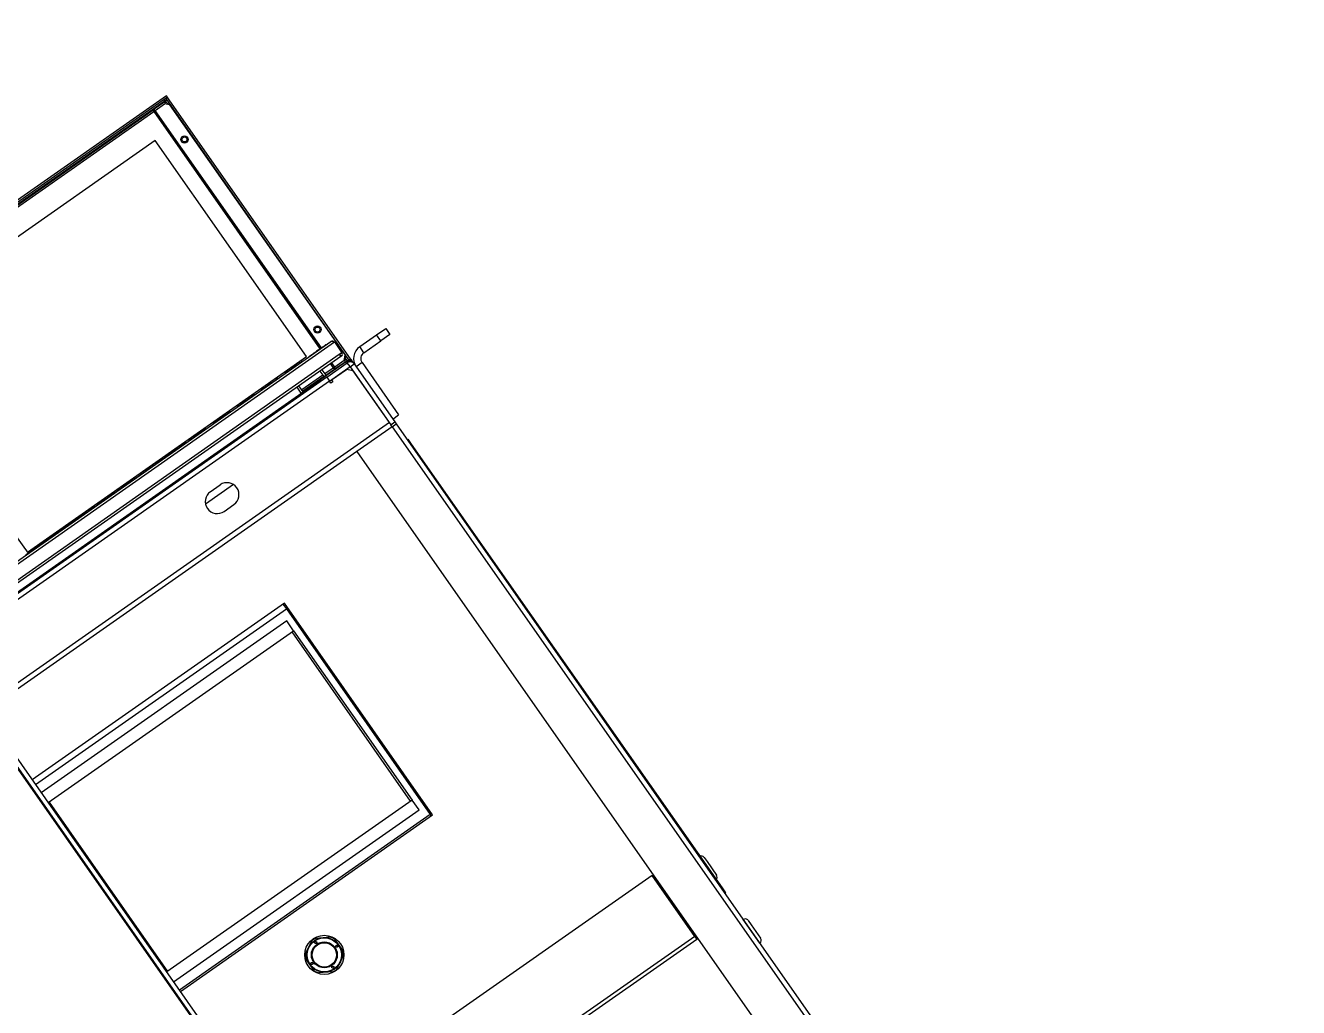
# Model space of a CAD drawing. Header units: millimetres. Extents: x 152904052 to 153933663, y 538271515 to 539240469.
# Drawn here: x 153459346 to 153460405, y 538574948 to 538575765 of the extents above; entities that cross this region are included whole.
import ezdxf

# ---------------------------------------------------------------- set-up
doc = ezdxf.new("R2010")
doc.units = ezdxf.units.MM
doc.layers.add('POWR', color=5, linetype='Continuous')

msp = doc.modelspace()

# ---------------------------------------------------------------- linework, layer by layer
at = {"layer": 'POWR', "color": 7}
for p, q in [((153459462.8, 538575706.5), (153458561.8, 538575075.5)), ((153459463.7, 538575705.2), (153458562.7, 538575074.2)), ((153459461.9, 538575702.2), (153458566.1, 538575074.9)), ((153459460.6, 538575700.8), (153459452.7, 538575695.2)), ((153459453.4, 538575694.2), (153459461.3, 538575699.7)), ((153459464.8, 538575700), (153459460.6, 538575700.8)), ((153459460.8, 538575703.1), (153459463.8, 538575705.1)), ((153459465.5, 538575699), (153459461.3, 538575699.7)), ((153459463.2, 538575700.3), (153459461.9, 538575702.2)), ((153459462.5, 538575704.2), (153459463.8, 538575705.1)), ((153459614.7, 538575486.9), (153459462.5, 538575704.2)), ((153459463.7, 538575705.2), (153459462.8, 538575706.5)), ((153459463.7, 538575705.2), (153459463.8, 538575705.1)), ((153459616, 538575487.8), (153459463.8, 538575705.1)), ((153459463.8, 538575705.1), (153459463.8, 538575705.1)), ((153459465.5, 538575699), (153459464.8, 538575700)), ((153458576.1, 538575081.4), (153459452.6, 538575695.2)), ((153458577.9, 538575081.1), (153459452.3, 538575693.3)), ((153459452.3, 538575693.3), (153459453.3, 538575694.2)), ((153459453.3, 538575694.1), (153459452.3, 538575693.3)), ((153459453.3, 538575694.1), (153459452.3, 538575693.4)), ((153459452.3, 538575693.3), (153459590.5, 538575495.9)), ((153459452.6, 538575695.2), (153459452.7, 538575695.2)), ((153459453.3, 538575694.2), (153459452.6, 538575695.2)), ((153459453.4, 538575694.2), (153459453.3, 538575694.1)), ((153459453.3, 538575694.1), (153459591.6, 538575496.6)), ((153459591.7, 538575496.7), (153459453.4, 538575694.2)), ((153459465.5, 538575699), (153459611.5, 538575490.6)), ((153459453.6, 538575669.3), (153458600.1, 538575071.6)), ((153459579.4, 538575489.5), (153459453.6, 538575669.3)), ((153459637.6, 538575507.6), (153459645.3, 538575512.9)), ((153459645.3, 538575512.9), (153459648.7, 538575508)), ((153458706.4, 538574874.2), (153459602.6, 538575501.7)), ((153458707, 538574877.1), (153459599.7, 538575502.2)), ((153459595.6, 538575499.5), (153459595.7, 538575499.4)), ((153459602.6, 538575501.7), (153459608.8, 538575492.7)), ((153459623.6, 538575497.8), (153459637.6, 538575507.6)), ((153459627.1, 538575492.8), (153459641.1, 538575502.6)), ((153459641.1, 538575502.6), (153459637.6, 538575507.6)), ((153459648.7, 538575508), (153459641.1, 538575502.6)), ((153459606.6, 538575491.2), (153458714.9, 538574866.8)), ((153459607.8, 538575489.5), (153458716.1, 538574865.1)), ((153459347.3, 538575327), (153459579.4, 538575489.5)), ((153459588.5, 538575494.5), (153459588.5, 538575494.4)), ((153459590.7, 538575496), (153459590.8, 538575496)), ((153459608.8, 538575492.7), (153459606.6, 538575491.2)), ((153459606.6, 538575491.2), (153459607.8, 538575489.5)), ((153459606.7, 538575491.2), (153459607.8, 538575489.6)), ((153459608.3, 538575489.9), (153459607.2, 538575491.6)), ((153459608.3, 538575489.9), (153459607.8, 538575489.6)), ((153459607.8, 538575489.6), (153459607.8, 538575489.5)), ((153459610.7, 538575486.4), (153459611.5, 538575490.6)), ((153459612.2, 538575489.5), (153459611.5, 538575490.6)), ((153459611.5, 538575485.3), (153459612.2, 538575489.5)), ((153459613.4, 538575485.9), (153459611.9, 538575488)), ((153459627.1, 538575492.8), (153459623.6, 538575497.8)), ((153459566.3, 538575478.9), (153459566.4, 538575478.9)), ((153459568.6, 538575480.5), (153459568.6, 538575480.4)), ((153459572.7, 538575483.4), (153459572.7, 538575483.3)), ((153459590.5, 538575477.5), (153459593.7, 538575473)), ((153459611.9, 538575484.9), (153459591.4, 538575470.6)), ((153459592.2, 538575478.6), (153459595.3, 538575474.1)), ((153459601.6, 538575480), (153459594.6, 538575475.1)), ((153459595.4, 538575474.1), (153459608.9, 538575483.5)), ((153459596.2, 538575472.4), (153459613.3, 538575484.4)), ((153459598.5, 538575469.2), (153459615.6, 538575481.2)), ((153459599.2, 538575483.5), (153459601.6, 538575480)), ((153459600.2, 538575484.3), (153459602.7, 538575480.8)), ((153459600.2, 538575470.2), (153459612.5, 538575478.8)), ((153459602.8, 538575480.8), (153459600.3, 538575484.3)), ((153459601.6, 538575480), (153459602.7, 538575480.8)), ((153459602.7, 538575480.7), (153459601.6, 538575480)), ((153459602.7, 538575480.8), (153459601.7, 538575480.1)), ((153459602.7, 538575480.8), (153459602.8, 538575480.8)), ((153459602.7, 538575480.7), (153459603.4, 538575479.7)), ((153459610.7, 538575486.4), (153459602.8, 538575480.8)), ((153459608.9, 538575483.5), (153459611.5, 538575485.3)), ((153459608.9, 538575483.5), (153459609.2, 538575483)), ((153459611.9, 538575484.9), (153459616, 538575487.8)), ((153459612.6, 538575483.9), (153459611.9, 538575484.9)), ((153459618.1, 538575477.8), (153459612.5, 538575478.8)), ((153459616.7, 538575486.8), (153459613.3, 538575484.4)), ((153459615.6, 538575481.2), (153459613.3, 538575484.4)), ((153459614.1, 538575484.9), (153459614, 538575484.9)), ((153459615.4, 538575485.8), (153459614.1, 538575484.9)), ((153459615.1, 538575485.4), (153459614.5, 538575485)), ((153459615.1, 538575485.4), (153459615.5, 538575485.7)), ((153459615.2, 538575485.2), (153459615.1, 538575485.4)), ((153459615.5, 538575485.7), (153459615.4, 538575485.9)), ((153459615.7, 538575481.1), (153459619, 538575483.4)), ((153459615.7, 538575481.1), (153459649.5, 538575432.9)), ((153459616, 538575487.8), (153459616.7, 538575486.8)), ((153459618, 538575484.9), (153459616.7, 538575486.8)), ((153459617.6, 538575484.7), (153459618, 538575484.9)), ((153459618, 538575484.9), (153459619, 538575483.4)), ((153459648.3, 538575434.6), (153459618.1, 538575477.8)), ((153459619, 538575483.4), (153459652.8, 538575435.2)), ((153459625.6, 538575484.5), (153459620.7, 538575481.1)), ((153459625.6, 538575484.5), (153459656, 538575441.1)), ((153459596.2, 538575472.4), (153457835, 538574239.3)), ((153459598.5, 538575469.1), (153457837.4, 538574235.9)), ((153458741.5, 538574875.5), (153459591.4, 538575470.6)), ((153459548.7, 538575466.6), (153459548.8, 538575466.5)), ((153459549.8, 538575467.3), (153459549.8, 538575467.3)), ((153459552.3, 538575469.1), (153459552.3, 538575469)), ((153459593, 538575474), (153459575.6, 538575461.8)), ((153459593.7, 538575472.9), (153459576.3, 538575460.7)), ((153459591.4, 538575470.6), (153459592.1, 538575469.6)), ((153459593.7, 538575473), (153459595.3, 538575474.1)), ((153459595.4, 538575474.1), (153459595.8, 538575473.6)), ((153459596.2, 538575472.4), (153459598.5, 538575469.2)), ((153459598.5, 538575469.2), (153459598.5, 538575469.1)), ((153459599.7, 538575467.4), (153459598.5, 538575469.1)), ((153459601.3, 538575468.6), (153459599.7, 538575467.4)), ((153459600.2, 538575470.2), (153459601.3, 538575468.6)), ((153459536.1, 538575457.8), (153459536.1, 538575457.7)), ((153459541.6, 538575461.6), (153459541.6, 538575461.5)), ((153459547.6, 538575465.9), (153459547.7, 538575465.8)), ((153459575, 538575459.1), (153459571.5, 538575464.1)), ((153459576.7, 538575460.2), (153459573.1, 538575465.3)), ((153459521.7, 538575447.7), (153459521.7, 538575447.6)), ((153459523.7, 538575449.1), (153459523.8, 538575449)), ((153459531.4, 538575454.5), (153459531.4, 538575454.4)), ((153459504.8, 538575435.9), (153459504.9, 538575435.8)), ((153459507.9, 538575438), (153459507.9, 538575437.9)), ((153459508.6, 538575438.6), (153459508.2, 538575438.3)), ((153459508.9, 538575438.8), (153459509, 538575438.7)), ((153459510, 538575439.5), (153459510, 538575439.4)), ((153459513, 538575441.6), (153459513.1, 538575441.5)), ((153459516.1, 538575443.8), (153459516.1, 538575443.7)), ((153459649.5, 538575432.9), (153459652.8, 538575435.2)), ((153459651.1, 538575437.6), (153459656, 538575441.1)), ((153459652.8, 538575435.2), (153459653.9, 538575433.5)), ((153459648.3, 538575434.6), (153457852.7, 538574177.3)), ((153459488.9, 538575424.7), (153459488.9, 538575424.6)), ((153459493, 538575427.6), (153459493, 538575427.5)), ((153459650.6, 538575431.2), (153459621.2, 538575410.6)), ((153459650.7, 538575431.2), (153459649.5, 538575432.9)), ((153459650.6, 538575431.2), (153459653.9, 538575433.5)), ((153459650.6, 538575431.2), (153460120.9, 538574759.5)), ((153459653.9, 538575433.5), (153460124.3, 538574761.8)), ((153459479.3, 538575418), (153459478, 538575417.1)), ((153459478, 538575417.1), (153459478, 538575417)), ((153459479.3, 538575418), (153459479.3, 538575417.9)), ((153459481.7, 538575419.7), (153459481.8, 538575419.6)), ((153459484.8, 538575421.8), (153459484.8, 538575421.8)), ((153459486.6, 538575423.1), (153459486.6, 538575423)), ((153459663.1, 538575420.5), (153459663.6, 538575420.9)), ((153459663.6, 538575420.9), (153459666.5, 538575416.8)), ((153459666.5, 538575416.8), (153459665.9, 538575416.4)), ((153459666.5, 538575416.8), (153459925, 538575047.7)), ((153459621.2, 538575410.6), (153458772, 538574816)), ((153459460.4, 538575404.8), (153459459.1, 538575403.9)), ((153459459.1, 538575403.9), (153459459.2, 538575403.8)), ((153459460.4, 538575404.8), (153459460.5, 538575404.7)), ((153459462.3, 538575406.1), (153459460.7, 538575405)), ((153459460.7, 538575405), (153459460.7, 538575404.9)), ((153459462, 538575405.9), (153459462.1, 538575405.8)), ((153459465, 538575408), (153459465.1, 538575407.9)), ((153459469.1, 538575410.9), (153459469.2, 538575410.8)), ((153459469.7, 538575411.3), (153459469.4, 538575411.1)), ((153459621.2, 538575410.6), (153460091.5, 538574738.9)), ((153459443.3, 538575392.8), (153459443.4, 538575392.7)), ((153459444.8, 538575393.9), (153459444.9, 538575393.8)), ((153459447.9, 538575396), (153459447.9, 538575395.9)), ((153459448.9, 538575396.7), (153459449, 538575396.7)), ((153459450, 538575397.5), (153459450, 538575397.4)), ((153459453, 538575399.6), (153459453.1, 538575399.5)), ((153459454.5, 538575400.7), (153459454.6, 538575400.6)), ((153459456.1, 538575401.7), (153459456.1, 538575401.7)), ((153459456.9, 538575402.3), (153459456.2, 538575401.8)), ((153459456.9, 538575402.3), (153459457, 538575402.3)), ((153459457.3, 538575402.6), (153459457.4, 538575402.5)), ((153459428.3, 538575382.3), (153459428.4, 538575382.2)), ((153459429.4, 538575383.1), (153459429.4, 538575383)), ((153459433.5, 538575385.9), (153459433.5, 538575385.8)), ((153459436.5, 538575388.1), (153459436.6, 538575388)), ((153459436.8, 538575388.3), (153459441.6, 538575391.6)), ((153459441.8, 538575391.7), (153459441.8, 538575391.7)), ((153459518.5, 538575383.2), (153459495.3, 538575366.9)), ((153459499.3, 538575377.2), (153459507.5, 538575382.9)), ((153459416.1, 538575373.8), (153459416.2, 538575373.7)), ((153459416.3, 538575373.9), (153459422.1, 538575377.9)), ((153459422.2, 538575378), (153459422.3, 538575378)), ((153459425.3, 538575380.2), (153459425.3, 538575380.1)), ((153459396.9, 538575360.3), (153459401.7, 538575363.7)), ((153459404, 538575365.3), (153459404, 538575365.2)), ((153459404.9, 538575365.9), (153459405, 538575365.8)), ((153459409, 538575368.8), (153459409.1, 538575368.7)), ((153459510.8, 538575360.8), (153459519, 538575366.5)), ((153459382.5, 538575350.2), (153459382.5, 538575350.1)), ((153459386.1, 538575352.8), (153459386.2, 538575352.7)), ((153459387.4, 538575353.6), (153459387.4, 538575353.6)), ((153459388.4, 538575354.4), (153459388.5, 538575354.3)), ((153459389.5, 538575355.1), (153459389.5, 538575355)), ((153459390.7, 538575356), (153459390.8, 538575355.9)), ((153459396.7, 538575360.2), (153459396.8, 538575360.1)), ((153459348, 538575326.1), (153459336.8, 538575341.9)), ((153459367.4, 538575339.7), (153459367.5, 538575339.6)), ((153459368.5, 538575340.4), (153459368.6, 538575340.3)), ((153459368.7, 538575340.5), (153459368.7, 538575340.5)), ((153459369.7, 538575341.3), (153459368.9, 538575340.7)), ((153459372.8, 538575343.4), (153459372.8, 538575343.3)), ((153459375.8, 538575345.5), (153459375.9, 538575345.5)), ((153459376.9, 538575346.3), (153459376.9, 538575346.2)), ((153459377, 538575346.4), (153459382.3, 538575350.1)), ((153459352.2, 538575329), (153459352.2, 538575328.9)), ((153459353.9, 538575330.2), (153459354, 538575330.1)), ((153459357.1, 538575332.5), (153459361.4, 538575335.4)), ((153459361.5, 538575335.5), (153459361.6, 538575335.5)), ((153459364.6, 538575337.7), (153459364.6, 538575337.6)), ((153459366.4, 538575338.9), (153459366.4, 538575338.9)), ((153459345.7, 538575324.5), (153459345.8, 538575324.4)), ((153459347.6, 538575325.8), (153459347.7, 538575325.7)), ((153459349.9, 538575327.4), (153459350, 538575327.3)), ((153459561, 538575284.6), (153459351.1, 538575137.7)), ((153459353.9, 538575133.7), (153459562.6, 538575279.8)), ((153459559.8, 538575283.8), (153459562.6, 538575279.8)), ((153459684.3, 538575108.5), (153459561, 538575284.6)), ((153459563.7, 538575280.6), (153459562.6, 538575279.8)), ((153459562.6, 538575279.8), (153459682.3, 538575108.8)), ((153459562.9, 538575269.8), (153459358.7, 538575126.8)), ((153459568.6, 538575261.6), (153459562.9, 538575269.8)), ((153459364.5, 538575118.6), (153459568.6, 538575261.6)), ((153459666, 538575119.8), (153459567.3, 538575260.7)), ((153459568.6, 538575261.6), (153459667.3, 538575120.7)), ((153459554.5, 538574839.4), (153459308.1, 538575191.3)), ((153459308.5, 538575191.6), (153459554.9, 538574839.7)), ((153459311.7, 538575193.9), (153459558.2, 538574842)), ((153459365.2, 538575119.1), (153459463.8, 538574978.2)), ((153459667.3, 538575120.7), (153459463.1, 538574977.8)), ((153459673, 538575112.5), (153459667.3, 538575120.7)), ((153459468.8, 538574969.6), (153459673, 538575112.5)), ((153459682.3, 538575108.8), (153459473.7, 538574962.7)), ((153459474.5, 538574961.5), (153459684.3, 538575108.5)), ((153459683.5, 538575109.6), (153459682.3, 538575108.8)), ((153459683.1, 538575107.7), (153459682.3, 538575108.8)), ((153459910.1, 538575073.1), (153459912.5, 538575069.6)), ((153459912.5, 538575069.6), (153459920.4, 538575058.3)), ((153459866.8, 538575058.1), (153459022.2, 538574466.8)), ((153459866.8, 538575058.1), (153459867.6, 538575058.7)), ((153459902.3, 538575007.4), (153459866.8, 538575058.1)), ((153459924.4, 538575047.3), (153459925, 538575047.7)), ((153459925, 538575047.7), (153459927.8, 538575043.6)), ((153459927.8, 538575043.6), (153459927.3, 538575043.2)), ((153459927.3, 538575043.2), (153459927.8, 538575043.6)), ((153459927.8, 538575043.6), (153459927.8, 538575043.6)), ((153459942.6, 538575021.4), (153459942.6, 538575021.3)), ((153459945.9, 538575016.7), (153459942.6, 538575021.4)), ((153459956.4, 538575001.7), (153459945.9, 538575016.7)), ((153459946.8, 538575020.6), (153459949.2, 538575017.1)), ((153459949.2, 538575017.1), (153459957.1, 538575005.9)), ((153459902.3, 538575007.4), (153459057.7, 538574416.1)), ((153459904, 538575004.9), (153459059.5, 538574413.5)), ((153459578.5, 538574992.8), (153459583.7, 538575003.6)), ((153459587.1, 538575006), (153459599, 538575006.9)), ((153459602.7, 538575005.2), (153459609.5, 538574995.3)), ((153459903.1, 538575008), (153459902.3, 538575007.4)), ((153459903.1, 538575007.9), (153459902.3, 538575007.3)), ((153459902.3, 538575007.4), (153459904, 538575004.9)), ((153459904.9, 538575005.4), (153459904, 538575004.9)), ((153459956.3, 538575001.7), (153459956.4, 538575001.7)), ((153459609.8, 538574991.2), (153459604.7, 538574980.4)), ((153459585.6, 538574978.9), (153459578.9, 538574988.7)), ((153459601.3, 538574978), (153459589.4, 538574977.1))]:
    msp.add_line(p, q, dxfattribs=at)
at = {"layer": 'POWR', "color": 7, "flags": 128}
msp.add_lwpolyline([(153459593.7, 538575473), (153459593.9, 538575472.7), (153459594.2, 538575472.5)], dxfattribs=at)
at = {"layer": 'POWR', "color": 7}
for centre, radius in [((153459477.8, 538575670.1), 3), ((153459477.8, 538575670.1), 2.1), ((153459588.5, 538575512), 3), ((153459588.5, 538575512), 2.1), ((153459594.2, 538574992), 16.3), ((153459594.2, 538574992), 14.5), ((153459594.2, 538574992), 14.2), ((153459594.2, 538574992), 10.8), ((153459594.2, 538574992), 10.1)]:
    msp.add_circle(centre, radius, dxfattribs=at)
for centre, radius, start, end in [((153459600.9, 538575500.4), 2.1, 35, 125), ((153459607.2, 538575491.6), 2, 305, 35), ((153459630.5, 538575487.9), 12, 125, 215), ((153459630.5, 538575487.9), 6, 125, 215), ((153459615.7, 538575481.1), 4.1, 35, 125), ((153459616.3, 538575483.7), 2.1, 35, 125), ((153459615.7, 538575481.1), 0.1, 35, 125), ((153459595.4, 538575474.2), 0.1, 215, 305), ((153459513.2, 538575374.7), 10, 305, 125), ((153459505.1, 538575369), 10, 125, 305), ((153459907.6, 538575071.3), 3, 35, 112.291), ((153459917.9, 538575056.6), 3, 317.709, 35), ((153459944.3, 538575018.9), 3, 35, 125), ((153459594.2, 538574992), 15.7, 117.0092, 132.1895), ((153459594.2, 538574992), 15.7, 57.0092, 72.1895), ((153459954.6, 538575004.2), 3, 305, 35), ((153459594.2, 538574992), 15.7, 177.0092, 192.1895), ((153459594.2, 538574992), 15.7, 357.0092, 12.1895), ((153459594.2, 538574992), 15.7, 297.0092, 312.1895), ((153459594.2, 538574992), 15.7, 237.0092, 252.1895)]:
    msp.add_arc(centre, radius, start, end, dxfattribs=at)
for points, knots in [([(153459460.8, 538575703.1), (153459460.9, 538575703), (153459461, 538575702.9), (153459461.4, 538575702.7), (153459461.7, 538575702.4), (153459461.9, 538575702.2), (153459461.9, 538575702.2)], [0, 0, 0, 0, 0.194994, 0.538536, 0.882077, 1, 1, 1, 1]), ([(153459461.9, 538575702.2), (153459462.1, 538575702.3), (153459462.5, 538575702.4), (153459463, 538575702.6), (153459463.4, 538575702.7), (153459463.5, 538575702.7), (153459463.6, 538575702.6), (153459463.6, 538575702.6)], [0, 0, 0, 0, 0.26101, 0.482061, 0.703095, 0.924129, 1, 1, 1, 1]), ([(153459595.6, 538575499.5), (153459595.6, 538575499.4), (153459595.5, 538575499.4), (153459595.1, 538575499.1), (153459594.4, 538575498.6), (153459593.5, 538575498), (153459592.4, 538575497.2), (153459591.6, 538575496.6), (153459591.1, 538575496.3), (153459591, 538575496.2)], [0, 0, 0, 0, 0.198163, 0.364733, 0.510871, 0.650835, 0.799277, 0.967754, 1, 1, 1, 1]), ([(153459585.9, 538575492.7), (153459585.4, 538575492.3), (153459584.3, 538575491.5), (153459582.9, 538575490.5), (153459581.6, 538575489.7), (153459581.4, 538575489.5), (153459581.3, 538575489.4)], [0, 0, 0, 0, 0.195271, 0.450521, 0.738591, 1, 1, 1, 1]), ([(153459588.5, 538575494.5), (153459588, 538575494.1), (153459587.1, 538575493.5), (153459586.5, 538575493), (153459586.2, 538575492.9), (153459586.2, 538575492.9), (153459586.2, 538575492.9)], [0, 0, 0, 0, 0.395312, 0.794296, 0.975528, 1, 1, 1, 1]), ([(153459590.7, 538575496), (153459590.7, 538575496), (153459590.7, 538575496), (153459590.6, 538575495.9), (153459590.4, 538575495.8), (153459590.1, 538575495.6), (153459589.7, 538575495.3), (153459589.3, 538575495.1), (153459588.9, 538575494.7), (153459588.6, 538575494.6), (153459588.5, 538575494.5)], [0, 0, 0, 0, 0.142267, 0.262446, 0.36816, 0.4692, 0.575829, 0.696408, 0.836596, 1, 1, 1, 1]), ([(153459564.2, 538575477.5), (153459564, 538575477.3), (153459563, 538575476.6), (153459562.1, 538575476), (153459561.4, 538575475.5), (153459561.5, 538575475.6), (153459561.5, 538575475.6)], [0, 0, 0, 0, 0.1409196, 0.5972503, 0.9173053, 1, 1, 1, 1]), ([(153459566, 538575478.7), (153459565.9, 538575478.7), (153459565.4, 538575478.3), (153459564.9, 538575477.9), (153459564.5, 538575477.6), (153459564.5, 538575477.7), (153459564.5, 538575477.7)], [0, 0, 0, 0, 0.125614, 0.598012, 0.928711, 1, 1, 1, 1]), ([(153459568.6, 538575480.5), (153459568.2, 538575480.3), (153459567.5, 538575479.8), (153459566.9, 538575479.3), (153459566.4, 538575479), (153459566.3, 538575479), (153459566.3, 538575478.9)], [0, 0, 0, 0, 0.2804326, 0.5725311, 0.7949866, 1, 1, 1, 1]), ([(153459570.9, 538575482.1), (153459570.8, 538575482.1), (153459570.8, 538575482.1), (153459570.7, 538575482), (153459570.5, 538575481.9), (153459570.2, 538575481.6), (153459569.7, 538575481.3), (153459569.1, 538575480.9), (153459568.8, 538575480.7), (153459568.6, 538575480.5)], [0, 0, 0, 0, 0.14279, 0.266012, 0.376154, 0.481211, 0.627493, 0.79667, 1, 1, 1, 1]), ([(153459572.7, 538575483.4), (153459572.7, 538575483.4), (153459572.6, 538575483.4), (153459572.4, 538575483.2), (153459572, 538575482.9), (153459571.6, 538575482.6), (153459571.3, 538575482.4), (153459571.1, 538575482.3)], [0, 0, 0, 0, 0.2642788, 0.4919678, 0.6953045, 0.8893466, 1, 1, 1, 1]), ([(153459575.7, 538575485.5), (153459575.7, 538575485.5), (153459575.7, 538575485.5), (153459575.2, 538575485.2), (153459574.6, 538575484.7), (153459573.8, 538575484.2), (153459573.2, 538575483.8), (153459573, 538575483.6)], [0, 0, 0, 0, 0.261269, 0.485741, 0.685909, 0.877091, 1, 1, 1, 1]), ([(153459548.7, 538575466.6), (153459548.5, 538575466.5), (153459548.2, 538575466.3), (153459547.9, 538575466), (153459547.7, 538575465.9), (153459547.7, 538575465.9), (153459547.6, 538575465.9)], [0, 0, 0, 0, 0.2778, 0.567517, 0.790602, 1, 1, 1, 1]), ([(153459549.8, 538575467.3), (153459549.7, 538575467.3), (153459549.7, 538575467.3), (153459549.7, 538575467.3), (153459549.6, 538575467.2), (153459549.4, 538575467.1), (153459549.2, 538575467), (153459549, 538575466.8), (153459548.8, 538575466.7), (153459548.7, 538575466.6)], [0, 0, 0, 0, 0.14249, 0.268012, 0.381964, 0.490735, 0.639072, 0.805077, 1, 1, 1, 1]), ([(153459552.3, 538575469.1), (153459552.3, 538575469.1), (153459552.2, 538575469.1), (153459552, 538575468.9), (153459551.7, 538575468.7), (153459551.2, 538575468.3), (153459550.6, 538575467.9), (153459550.1, 538575467.6), (153459550, 538575467.5)], [0, 0, 0, 0, 0.191942, 0.360705, 0.513772, 0.659957, 0.859685, 1, 1, 1, 1]), ([(153459555.8, 538575471.6), (153459555.8, 538575471.6), (153459555.8, 538575471.6), (153459555.3, 538575471.3), (153459554.7, 538575470.8), (153459553.7, 538575470.1), (153459553, 538575469.6), (153459552.6, 538575469.3)], [0, 0, 0, 0, 0.233353, 0.437861, 0.623014, 0.799953, 1, 1, 1, 1]), ([(153459536.1, 538575457.8), (153459536, 538575457.7), (153459536, 538575457.7), (153459535.3, 538575457.3), (153459534.4, 538575456.6), (153459533.4, 538575455.9), (153459532.4, 538575455.2), (153459531.7, 538575454.7), (153459531.4, 538575454.5)], [0, 0, 0, 0, 0.205878, 0.382776, 0.548451, 0.683566, 0.831821, 1, 1, 1, 1]), ([(153459544.8, 538575463.9), (153459544.8, 538575463.9), (153459544.1, 538575463.4), (153459543.1, 538575462.7), (153459541.8, 538575461.8), (153459541.6, 538575461.7), (153459541.6, 538575461.6)], [0, 0, 0, 0, 0.0193487, 0.3223637, 0.6710767, 1, 1, 1, 1]), ([(153459547.4, 538575465.7), (153459547.3, 538575465.6), (153459546.7, 538575465.2), (153459546, 538575464.7), (153459545.3, 538575464.2), (153459545.2, 538575464.1), (153459545.1, 538575464.1)], [0, 0, 0, 0, 0.0473708, 0.4293041, 0.7233775, 1, 1, 1, 1]), ([(153459523.4, 538575448.9), (153459523.4, 538575448.9), (153459522.8, 538575448.4), (153459522, 538575447.9), (153459521.8, 538575447.7), (153459521.7, 538575447.7)], [0, 0, 0, 0, 0.037294, 0.528122, 1, 1, 1, 1]), ([(153459526.4, 538575451), (153459525.8, 538575450.6), (153459524.8, 538575449.9), (153459523.9, 538575449.3), (153459523.8, 538575449.2), (153459523.7, 538575449.1)], [0, 0, 0, 0, 0.376407, 0.694585, 1, 1, 1, 1]), ([(153459531.4, 538575454.5), (153459530.6, 538575454), (153459529.2, 538575452.9), (153459527.8, 538575451.9), (153459526.8, 538575451.3), (153459526.7, 538575451.2), (153459526.6, 538575451.2)], [0, 0, 0, 0, 0.276587, 0.563675, 0.786644, 1, 1, 1, 1]), ([(153459504.5, 538575435.7), (153459504.1, 538575435.4), (153459503.1, 538575434.7), (153459502.1, 538575433.9), (153459501.9, 538575433.8), (153459501.8, 538575433.7)], [0, 0, 0, 0, 0.239742, 0.623865, 1, 1, 1, 1]), ([(153459507.6, 538575437.8), (153459507.4, 538575437.7), (153459506.7, 538575437.2), (153459505.8, 538575436.6), (153459505, 538575436), (153459504.9, 538575435.9), (153459504.8, 538575435.9)], [0, 0, 0, 0, 0.083821, 0.442782, 0.724634, 1, 1, 1, 1]), ([(153459508.9, 538575438.8), (153459508.8, 538575438.6), (153459508.4, 538575438.4), (153459508.1, 538575438.2), (153459507.9, 538575438), (153459507.9, 538575438), (153459507.9, 538575438)], [0, 0, 0, 0, 0.274541, 0.558919, 0.782286, 1, 1, 1, 1]), ([(153459510, 538575439.5), (153459510, 538575439.5), (153459510, 538575439.5), (153459509.8, 538575439.4), (153459509.6, 538575439.2), (153459509.3, 538575439), (153459509, 538575438.8), (153459508.9, 538575438.8)], [0, 0, 0, 0, 0.205056, 0.386573, 0.557737, 0.76489, 1, 1, 1, 1]), ([(153459513, 538575441.6), (153459513, 538575441.6), (153459512.9, 538575441.6), (153459512.4, 538575441.2), (153459511.5, 538575440.6), (153459510.7, 538575440), (153459510.3, 538575439.7), (153459510.3, 538575439.7)], [0, 0, 0, 0, 0.264183, 0.497383, 0.717279, 0.984135, 1, 1, 1, 1]), ([(153459516.1, 538575443.8), (153459516, 538575443.7), (153459515.9, 538575443.6), (153459514.9, 538575443), (153459514, 538575442.3), (153459513.4, 538575441.9), (153459513.3, 538575441.8)], [0, 0, 0, 0, 0.3575979, 0.6723745, 0.9692397, 1, 1, 1, 1]), ([(153459488.9, 538575424.7), (153459488.5, 538575424.5), (153459487.8, 538575424), (153459487.1, 538575423.5), (153459486.7, 538575423.2), (153459486.6, 538575423.1), (153459486.6, 538575423.1)], [0, 0, 0, 0, 0.274116, 0.555562, 0.778491, 1, 1, 1, 1]), ([(153459491.1, 538575426.3), (153459491.1, 538575426.3), (153459491.1, 538575426.3), (153459490.8, 538575426), (153459490.3, 538575425.7), (153459489.6, 538575425.2), (153459489.1, 538575424.9), (153459488.9, 538575424.7)], [0, 0, 0, 0, 0.203577, 0.387406, 0.562013, 0.770387, 1, 1, 1, 1]), ([(153459493, 538575427.6), (153459492.9, 538575427.6), (153459492.9, 538575427.5), (153459492.3, 538575427.1), (153459491.8, 538575426.8), (153459491.4, 538575426.5), (153459491.4, 538575426.5)], [0, 0, 0, 0, 0.355941, 0.676956, 0.981878, 1, 1, 1, 1]), ([(153459496, 538575429.7), (153459495.9, 538575429.7), (153459495.8, 538575429.6), (153459494.9, 538575428.9), (153459494, 538575428.3), (153459493.3, 538575427.8), (153459493.2, 538575427.8)], [0, 0, 0, 0, 0.35197, 0.6686, 0.969368, 1, 1, 1, 1]), ([(153459473.2, 538575413.8), (153459473.2, 538575413.7), (153459473.2, 538575413.7), (153459472.6, 538575413.3), (153459471.8, 538575412.7), (153459470.5, 538575411.9), (153459469.6, 538575411.2), (153459469.1, 538575410.9)], [0, 0, 0, 0, 0.201801, 0.387279, 0.564791, 0.774614, 1, 1, 1, 1]), ([(153459476.3, 538575415.9), (153459476.2, 538575415.9), (153459476.1, 538575415.8), (153459475.2, 538575415.1), (153459474.2, 538575414.5), (153459473.6, 538575414), (153459473.5, 538575414)], [0, 0, 0, 0, 0.34686, 0.664927, 0.969313, 1, 1, 1, 1]), ([(153459478, 538575417.1), (153459477.8, 538575417), (153459477.5, 538575416.8), (153459477, 538575416.4), (153459476.5, 538575416), (153459476.3, 538575415.9), (153459476.1, 538575415.8)], [0, 0, 0, 0, 0.278102, 0.558158, 0.778663, 1, 1, 1, 1]), ([(153459484.5, 538575421.6), (153459484.1, 538575421.4), (153459483.1, 538575420.7), (153459482, 538575419.9), (153459481.8, 538575419.8), (153459481.7, 538575419.7)], [0, 0, 0, 0, 0.236609, 0.618795, 1, 1, 1, 1]), ([(153459486.3, 538575422.9), (153459486.1, 538575422.8), (153459485.5, 538575422.4), (153459484.9, 538575421.9), (153459484.8, 538575421.9), (153459484.8, 538575421.8)], [0, 0, 0, 0, 0.213568, 0.607724, 1, 1, 1, 1]), ([(153459459.1, 538575403.9), (153459459, 538575403.8), (153459458.7, 538575403.6), (153459458.1, 538575403.2), (153459457.6, 538575402.9), (153459457.4, 538575402.7), (153459457.3, 538575402.6)], [0, 0, 0, 0, 0.2781024, 0.5581581, 0.7786632, 1, 1, 1, 1]), ([(153459464.8, 538575407.8), (153459464.4, 538575407.6), (153459463.4, 538575406.8), (153459462.3, 538575406.1), (153459462.1, 538575406), (153459462, 538575405.9)], [0, 0, 0, 0, 0.233804, 0.614092, 1, 1, 1, 1]), ([(153459469.1, 538575410.9), (153459468.5, 538575410.5), (153459467.3, 538575409.6), (153459466, 538575408.7), (153459465.2, 538575408.1), (153459465.1, 538575408.1), (153459465, 538575408)], [0, 0, 0, 0, 0.274466, 0.552901, 0.775045, 1, 1, 1, 1]), ([(153459443, 538575392.6), (153459442.7, 538575392.4), (153459441.9, 538575391.9), (153459441.8, 538575391.8), (153459441.8, 538575391.7)], [0, 0, 0, 0, 0.389317, 1, 1, 1, 1]), ([(153459444.5, 538575393.6), (153459444.2, 538575393.4), (153459443.5, 538575392.9), (153459443.4, 538575392.8), (153459443.3, 538575392.8)], [0, 0, 0, 0, 0.463983, 1, 1, 1, 1]), ([(153459447.6, 538575395.8), (153459447.4, 538575395.7), (153459446.7, 538575395.2), (153459445.8, 538575394.5), (153459445, 538575394), (153459444.9, 538575393.9), (153459444.8, 538575393.9)], [0, 0, 0, 0, 0.083906, 0.432245, 0.711919, 1, 1, 1, 1]), ([(153459448.9, 538575396.7), (153459448.8, 538575396.6), (153459448.4, 538575396.4), (153459448.1, 538575396.2), (153459447.9, 538575396), (153459447.9, 538575396), (153459447.9, 538575396)], [0, 0, 0, 0, 0.274697, 0.55055, 0.772178, 1, 1, 1, 1]), ([(153459450, 538575397.5), (153459450, 538575397.5), (153459449.9, 538575397.4), (153459449.6, 538575397.2), (153459449.3, 538575397), (153459449, 538575396.8), (153459448.9, 538575396.7)], [0, 0, 0, 0, 0.29369, 0.565991, 0.777987, 1, 1, 1, 1]), ([(153459453, 538575399.6), (153459453, 538575399.6), (153459452.9, 538575399.5), (153459452.4, 538575399.2), (153459451.5, 538575398.6), (153459450.8, 538575398), (153459450.3, 538575397.7), (153459450.3, 538575397.7)], [0, 0, 0, 0, 0.2528436, 0.4893944, 0.7175748, 0.9852967, 1, 1, 1, 1]), ([(153459454.5, 538575400.7), (153459454.5, 538575400.6), (153459454.4, 538575400.6), (153459453.9, 538575400.2), (153459453.4, 538575399.9), (153459453.3, 538575399.8)], [0, 0, 0, 0, 0.460446, 0.890899, 1, 1, 1, 1]), ([(153459456.1, 538575401.7), (153459456, 538575401.7), (153459455.9, 538575401.6), (153459455.3, 538575401.2), (153459454.8, 538575400.9), (153459454.8, 538575400.9)], [0, 0, 0, 0, 0.512682, 0.99148, 1, 1, 1, 1]), ([(153459457.3, 538575402.6), (153459457.2, 538575402.6), (153459457.1, 538575402.5), (153459457, 538575402.4), (153459456.9, 538575402.4), (153459456.9, 538575402.3)], [0, 0, 0, 0, 0.2793225, 0.5592209, 1, 1, 1, 1]), ([(153459428, 538575382.1), (153459427.9, 538575382), (153459427.1, 538575381.5), (153459426.2, 538575380.8), (153459425.4, 538575380.3), (153459425.3, 538575380.2), (153459425.3, 538575380.2)], [0, 0, 0, 0, 0.084425, 0.429681, 0.7083, 1, 1, 1, 1]), ([(153459429.4, 538575383.1), (153459429.2, 538575382.9), (153459428.9, 538575382.7), (153459428.6, 538575382.5), (153459428.4, 538575382.3), (153459428.3, 538575382.3), (153459428.3, 538575382.3)], [0, 0, 0, 0, 0.276042, 0.54912, 0.769614, 1, 1, 1, 1]), ([(153459430.4, 538575383.8), (153459430.4, 538575383.8), (153459430.4, 538575383.8), (153459430.1, 538575383.6), (153459429.7, 538575383.3), (153459429.5, 538575383.1), (153459429.4, 538575383.1)], [0, 0, 0, 0, 0.291578, 0.566821, 0.780385, 1, 1, 1, 1]), ([(153459433.5, 538575385.9), (153459433.4, 538575385.9), (153459433.3, 538575385.8), (153459432.1, 538575385), (153459431.2, 538575384.3), (153459430.7, 538575384), (153459430.7, 538575384)], [0, 0, 0, 0, 0.368412, 0.715641, 0.985435, 1, 1, 1, 1]), ([(153459436.5, 538575388.1), (153459436.5, 538575388), (153459436.3, 538575387.9), (153459435.4, 538575387.2), (153459434.5, 538575386.6), (153459433.8, 538575386.2), (153459433.8, 538575386.1)], [0, 0, 0, 0, 0.3375243, 0.657783, 0.9690212, 1, 1, 1, 1]), ([(153459413.1, 538575371.7), (153459413, 538575371.6), (153459412.9, 538575371.5), (153459411.8, 538575370.7), (153459410.4, 538575369.8), (153459409.5, 538575369.1), (153459409, 538575368.8)], [0, 0, 0, 0, 0.289382, 0.566747, 0.781866, 1, 1, 1, 1]), ([(153459414, 538575372.3), (153459414, 538575372.3), (153459414, 538575372.3), (153459413.4, 538575371.9), (153459413.4, 538575371.9)], [0, 0, 0, 0, 0.900928, 1, 1, 1, 1]), ([(153459416.1, 538575373.8), (153459416.1, 538575373.7), (153459415.9, 538575373.6), (153459415.2, 538575373.1), (153459414.5, 538575372.7), (153459414.3, 538575372.5)], [0, 0, 0, 0, 0.418774, 0.822133, 1, 1, 1, 1]), ([(153459425, 538575380), (153459424.6, 538575379.7), (153459423.6, 538575379), (153459422.5, 538575378.2), (153459422.3, 538575378.1), (153459422.2, 538575378)], [0, 0, 0, 0, 0.2287359, 0.6051431, 1, 1, 1, 1]), ([(153459403.7, 538575365.1), (153459403.4, 538575364.8), (153459402.7, 538575364.4), (153459402, 538575363.9), (153459401.9, 538575363.8), (153459401.9, 538575363.8)], [0, 0, 0, 0, 0.2711005, 0.6389832, 1, 1, 1, 1]), ([(153459404.6, 538575365.7), (153459404.5, 538575365.6), (153459404, 538575365.3), (153459404, 538575365.3), (153459404, 538575365.3)], [0, 0, 0, 0, 0.269927, 1, 1, 1, 1]), ([(153459409, 538575368.8), (153459408.4, 538575368.4), (153459407.2, 538575367.5), (153459405.8, 538575366.6), (153459405, 538575366), (153459404.9, 538575365.9), (153459404.9, 538575365.9)], [0, 0, 0, 0, 0.27835, 0.548508, 0.767344, 1, 1, 1, 1]), ([(153459385.1, 538575352), (153459384.7, 538575351.8), (153459383.8, 538575351.1), (153459382.7, 538575350.4), (153459382.5, 538575350.3), (153459382.5, 538575350.2)], [0, 0, 0, 0, 0.204877, 0.587016, 1, 1, 1, 1]), ([(153459385.9, 538575352.6), (153459385.8, 538575352.5), (153459385.4, 538575352.3), (153459385.4, 538575352.3), (153459385.4, 538575352.2)], [0, 0, 0, 0, 0.236347, 1, 1, 1, 1]), ([(153459387.1, 538575353.4), (153459386.9, 538575353.3), (153459386.6, 538575353.1), (153459386.2, 538575352.8), (153459386.2, 538575352.8), (153459386.1, 538575352.8)], [0, 0, 0, 0, 0.249912, 0.610843, 1, 1, 1, 1]), ([(153459388.4, 538575354.4), (153459388.3, 538575354.3), (153459388.1, 538575354.2), (153459387.8, 538575354), (153459387.6, 538575353.8), (153459387.4, 538575353.7), (153459387.4, 538575353.6), (153459387.4, 538575353.6)], [0, 0, 0, 0, 0.190165, 0.370551, 0.549345, 0.766286, 1, 1, 1, 1]), ([(153459389.5, 538575355.1), (153459389.5, 538575355.1), (153459389.4, 538575355.1), (153459389.1, 538575354.9), (153459388.8, 538575354.6), (153459388.5, 538575354.5), (153459388.4, 538575354.4)], [0, 0, 0, 0, 0.286939, 0.566737, 0.783446, 1, 1, 1, 1]), ([(153459390.7, 538575356), (153459390.6, 538575355.9), (153459390.6, 538575355.9), (153459390.1, 538575355.6), (153459389.8, 538575355.3), (153459389.8, 538575355.3)], [0, 0, 0, 0, 0.476481, 0.940872, 1, 1, 1, 1]), ([(153459393.6, 538575358), (153459393.5, 538575357.9), (153459393.3, 538575357.8), (153459392.3, 538575357.1), (153459391.4, 538575356.4), (153459391, 538575356.2)], [0, 0, 0, 0, 0.374024, 0.738018, 1, 1, 1, 1]), ([(153459396.7, 538575360.2), (153459396.7, 538575360.2), (153459396.6, 538575360.1), (153459395.6, 538575359.4), (153459394.7, 538575358.8), (153459394, 538575358.3), (153459393.9, 538575358.2)], [0, 0, 0, 0, 0.322741, 0.637677, 0.948107, 1, 1, 1, 1]), ([(153459367.4, 538575339.7), (153459367.3, 538575339.6), (153459367.1, 538575339.5), (153459366.8, 538575339.3), (153459366.6, 538575339.1), (153459366.4, 538575339), (153459366.4, 538575339), (153459366.4, 538575338.9)], [0, 0, 0, 0, 0.192797, 0.372769, 0.549614, 0.764802, 1, 1, 1, 1]), ([(153459368.5, 538575340.4), (153459368.5, 538575340.4), (153459368.4, 538575340.4), (153459368.2, 538575340.2), (153459367.8, 538575339.9), (153459367.6, 538575339.8), (153459367.4, 538575339.7)], [0, 0, 0, 0, 0.284527, 0.565941, 0.784106, 1, 1, 1, 1]), ([(153459372.8, 538575343.4), (153459372.7, 538575343.4), (153459372.5, 538575343.2), (153459371.4, 538575342.5), (153459370.1, 538575341.6), (153459369.1, 538575340.9), (153459368.7, 538575340.5)], [0, 0, 0, 0, 0.284722, 0.565801, 0.783864, 1, 1, 1, 1]), ([(153459375.8, 538575345.5), (153459375.7, 538575345.5), (153459375.6, 538575345.4), (153459374.6, 538575344.7), (153459373.8, 538575344.1), (153459373.1, 538575343.7), (153459373, 538575343.6)], [0, 0, 0, 0, 0.326255, 0.648557, 0.96833, 1, 1, 1, 1]), ([(153459376.9, 538575346.3), (153459376.8, 538575346.2), (153459376.8, 538575346.2), (153459376.3, 538575345.9), (153459376.1, 538575345.7)], [0, 0, 0, 0, 0.666638, 1, 1, 1, 1]), ([(153459352.2, 538575329), (153459352.1, 538575329), (153459352, 538575328.9), (153459351.5, 538575328.5), (153459350.7, 538575328), (153459350.2, 538575327.6), (153459349.9, 538575327.4)], [0, 0, 0, 0, 0.282673, 0.565113, 0.784379, 1, 1, 1, 1]), ([(153459353.9, 538575330.2), (153459353.8, 538575330.2), (153459353.7, 538575330.1), (153459352.9, 538575329.5), (153459352.5, 538575329.2)], [0, 0, 0, 0, 0.505805, 1, 1, 1, 1]), ([(153459357, 538575332.4), (153459356.9, 538575332.3), (153459356.8, 538575332.2), (153459355.8, 538575331.5), (153459354.9, 538575330.9), (153459354.3, 538575330.5), (153459354.2, 538575330.4)], [0, 0, 0, 0, 0.323387, 0.646124, 0.968107, 1, 1, 1, 1]), ([(153459364.3, 538575337.5), (153459363.9, 538575337.2), (153459362.9, 538575336.5), (153459361.8, 538575335.7), (153459361.6, 538575335.6), (153459361.5, 538575335.5)], [0, 0, 0, 0, 0.2229314, 0.5937136, 1, 1, 1, 1]), ([(153459366.1, 538575338.7), (153459365.9, 538575338.6), (153459365.3, 538575338.2), (153459364.7, 538575337.8), (153459364.6, 538575337.7), (153459364.6, 538575337.7)], [0, 0, 0, 0, 0.21141, 0.588016, 1, 1, 1, 1]), ([(153459347.4, 538575325.6), (153459347.1, 538575325.5), (153459346.5, 538575325), (153459345.9, 538575324.6), (153459345.8, 538575324.5), (153459345.7, 538575324.5)], [0, 0, 0, 0, 0.232742, 0.596915, 1, 1, 1, 1]), ([(153459349.9, 538575327.4), (153459349.7, 538575327.3), (153459349.3, 538575326.9), (153459348.6, 538575326.5), (153459348.1, 538575326.1), (153459347.7, 538575325.9), (153459347.7, 538575325.8), (153459347.6, 538575325.8)], [0, 0, 0, 0, 0.195186, 0.375029, 0.550308, 0.763878, 1, 1, 1, 1]), ([(153459350.9, 538575328.1), (153459350.8, 538575328.1), (153459350.8, 538575328), (153459350.4, 538575327.7), (153459350, 538575327.5), (153459350, 538575327.4)], [0, 0, 0, 0, 0.407525, 0.812587, 1, 1, 1, 1]), ([(153459587, 538575003.1), (153459586.9, 538575003.1), (153459586.8, 538575003), (153459586.6, 538575002.9), (153459586.5, 538575002.8), (153459586.3, 538575002.6), (153459586.3, 538575002.3), (153459586.3, 538575002), (153459586.5, 538575001.6), (153459586.7, 538575001.4), (153459587.1, 538575001.4), (153459587.3, 538575001.4), (153459587.5, 538575001.5), (153459587.7, 538575001.6), (153459587.9, 538575001.8), (153459588, 538575002), (153459588, 538575002.2), (153459588, 538575002.6), (153459587.7, 538575002.9), (153459587.4, 538575003), (153459587.2, 538575003.1), (153459587, 538575003.1), (153459587, 538575003.1)], [0, 0, 0, 0, 0.032752, 0.06566, 0.096359, 0.128239, 0.178564, 0.249759, 0.323184, 0.410832, 0.464034, 0.505856, 0.540618, 0.575489, 0.608047, 0.643003, 0.696435, 0.769015, 0.843405, 0.93108, 0.98189, 1, 1, 1, 1]), ([(153459604.9, 538574999.9), (153459604.8, 538575000), (153459604.5, 538575000), (153459604.1, 538574999.9), (153459603.8, 538574999.7), (153459603.7, 538574999.4), (153459603.6, 538574999.2), (153459603.7, 538574998.9), (153459603.8, 538574998.7), (153459604, 538574998.5), (153459604.1, 538574998.4), (153459604.4, 538574998.3), (153459604.7, 538574998.3), (153459605.1, 538574998.4), (153459605.3, 538574998.7), (153459605.4, 538574999), (153459605.4, 538574999.3), (153459605.3, 538574999.5), (153459605.2, 538574999.7), (153459605.1, 538574999.9), (153459604.9, 538574999.9), (153459604.9, 538574999.9)], [0, 0, 0, 0, 0.067266, 0.145648, 0.22596, 0.294547, 0.344366, 0.383525, 0.422939, 0.456712, 0.489705, 0.536113, 0.598963, 0.681449, 0.764993, 0.824624, 0.867907, 0.902042, 0.936356, 0.966948, 1, 1, 1, 1]), ([(153459584.2, 538574985.7), (153459584.1, 538574985.7), (153459583.9, 538574985.8), (153459583.6, 538574985.7), (153459583.3, 538574985.6), (153459583, 538574985.2), (153459583, 538574984.9), (153459583, 538574984.7), (153459583.1, 538574984.5), (153459583.2, 538574984.3), (153459583.4, 538574984.1), (153459583.6, 538574984), (153459583.9, 538574984), (153459584.3, 538574984.1), (153459584.6, 538574984.3), (153459584.7, 538574984.6), (153459584.7, 538574984.9), (153459584.7, 538574985.2), (153459584.6, 538574985.4), (153459584.4, 538574985.6), (153459584.3, 538574985.6), (153459584.2, 538574985.7)], [0, 0, 0, 0, 0.05223, 0.119215, 0.204465, 0.290365, 0.343284, 0.383581, 0.41619, 0.448914, 0.479354, 0.521401, 0.580352, 0.661164, 0.743398, 0.808383, 0.85627, 0.894279, 0.932508, 0.965841, 1, 1, 1, 1]), ([(153459601.2, 538574982.7), (153459601.2, 538574982.6), (153459601, 538574982.6), (153459600.8, 538574982.5), (153459600.6, 538574982.4), (153459600.5, 538574982.2), (153459600.4, 538574982), (153459600.4, 538574981.6), (153459600.5, 538574981.3), (153459600.8, 538574981.1), (153459601.1, 538574981), (153459601.3, 538574980.9), (153459601.6, 538574981), (153459601.8, 538574981.1), (153459601.9, 538574981.3), (153459602, 538574981.5), (153459602.1, 538574981.7), (153459602.1, 538574982.1), (153459601.9, 538574982.4), (153459601.6, 538574982.6), (153459601.3, 538574982.6), (153459601.2, 538574982.7)], [0, 0, 0, 0, 0.037655, 0.075529, 0.109622, 0.142408, 0.18759, 0.24856, 0.329431, 0.41155, 0.474655, 0.51947, 0.554483, 0.589706, 0.620506, 0.652427, 0.702904, 0.774298, 0.847915, 0.935622, 1, 1, 1, 1])]:
    msp.add_open_spline(points, degree=3, knots=knots, dxfattribs=at)
for points in [[(153459452.3, 538575693.3), (153459452.2, 538575693.5), (153459452.2, 538575693.9), (153459452.2, 538575694.5), (153459452.3, 538575694.9), (153459452.5, 538575695.1), (153459452.6, 538575695.2)], [(153459599.7, 538575502.2), (153459599.8, 538575502.2), (153459600.1, 538575502.4), (153459600.9, 538575502.3), (153459601.7, 538575502), (153459602.3, 538575501.8), (153459602.6, 538575501.7)], [(153459603.4, 538575479.7), (153459603.3, 538575479.7), (153459603.1, 538575479.6), (153459602.7, 538575479.6), (153459602.2, 538575479.8), (153459601.8, 538575480), (153459601.6, 538575480)]]:
    msp.add_open_spline(points, degree=3, dxfattribs=at)

doc.saveas('drawing.dxf')
